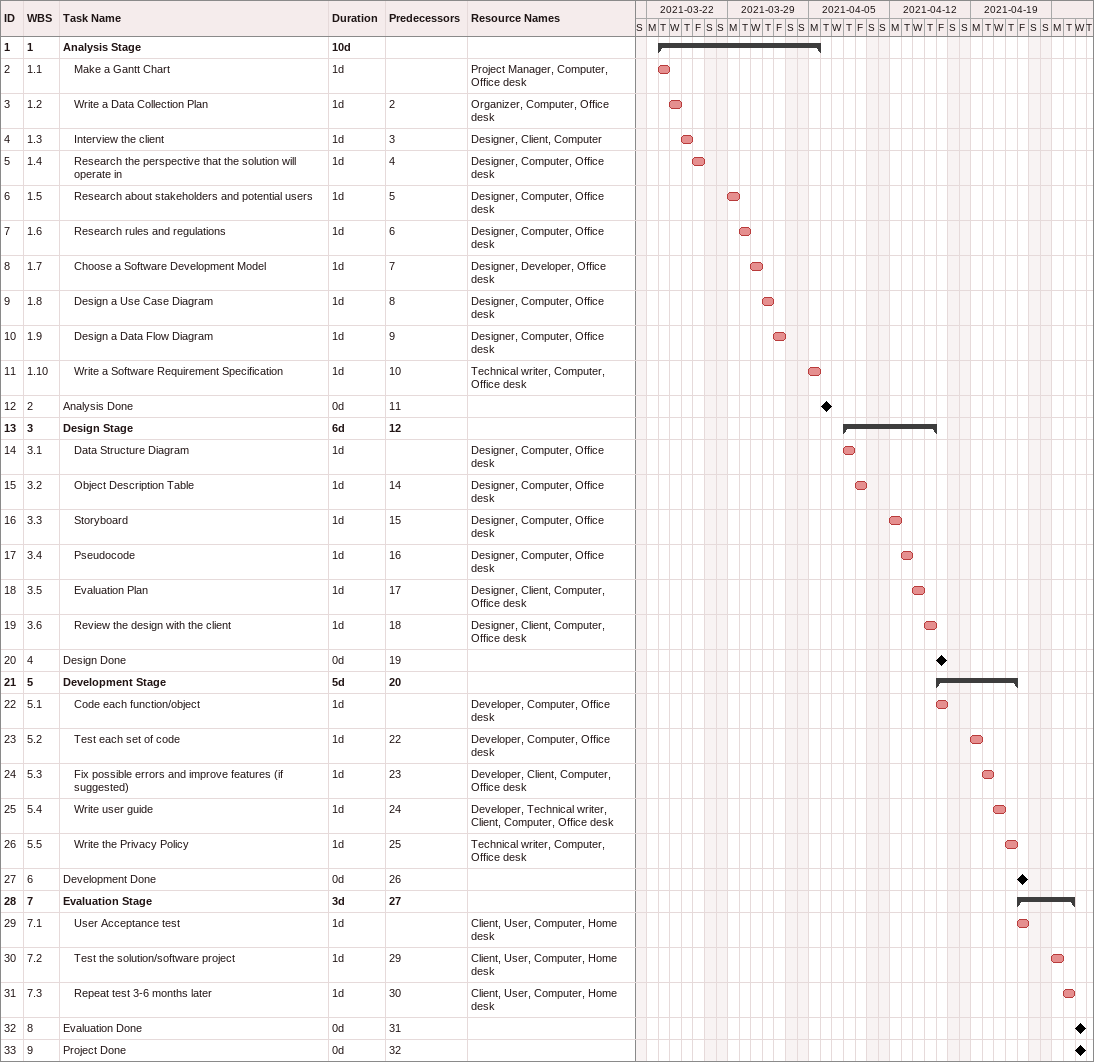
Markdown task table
| ID | WBS | Task | Duration | Start | Finish | Predecessors | Resources |
|---|---|---|---|---|---|---|---|
| 1 | 1 | **Analysis Stage** | 10d | 2021-03-23 | 2021-04-05 |  |  |
| 2 | 1.1 | Make a Gantt Chart | 1d | 2021-03-23 | 2021-03-23 |  | Project Manager, Computer, Office desk |
| 3 | 1.2 | Write a Data Collection Plan | 1d | 2021-03-24 | 2021-03-24 | 2 | Organizer, Computer, Office desk |
| 4 | 1.3 | Interview the client | 1d | 2021-03-25 | 2021-03-25 | 3 | Designer, Client, Computer |
| 5 | 1.4 | Research the perspective that the solution will operate in | 1d | 2021-03-26 | 2021-03-26 | 4 | Designer, Computer, Office desk |
| 6 | 1.5 | Research about stakeholders and potential users | 1d | 2021-03-29 | 2021-03-29 | 5 | Designer, Computer, Office desk |
| 7 | 1.6 | Research rules and regulations | 1d | 2021-03-30 | 2021-03-30 | 6 | Designer, Computer, Office desk |
| 8 | 1.7 | Choose a Software Development Model | 1d | 2021-03-31 | 2021-03-31 | 7 | Designer, Developer, Office desk |
| 9 | 1.8 | Design a Use Case Diagram | 1d | 2021-04-01 | 2021-04-01 | 8 | Designer, Computer, Office desk |
| 10 | 1.9 | Design a Data Flow Diagram | 1d | 2021-04-02 | 2021-04-02 | 9 | Designer, Computer, Office desk |
| 11 | 1.10 | Write a Software Requirement Specification | 1d | 2021-04-05 | 2021-04-05 | 10 | Technical writer, Computer, Office desk |
| 12 | 2 | Analysis Done | 0d | 2021-04-06 | 2021-04-06 | 11 |  |
| 13 | 3 | **Design Stage** | 6d | 2021-04-08 | 2021-04-15 | 12 |  |
| 14 | 3.1 | Data Structure Diagram | 1d | 2021-04-08 | 2021-04-08 |  | Designer, Computer, Office desk |
| 15 | 3.2 | Object Description Table | 1d | 2021-04-09 | 2021-04-09 | 14 | Designer, Computer, Office desk |
| 16 | 3.3 | Storyboard | 1d | 2021-04-12 | 2021-04-12 | 15 | Designer, Computer, Office desk |
| 17 | 3.4 | Pseudocode | 1d | 2021-04-13 | 2021-04-13 | 16 | Designer, Computer, Office desk |
| 18 | 3.5 | Evaluation Plan | 1d | 2021-04-14 | 2021-04-14 | 17 | Designer, Client, Computer, Office desk |
| 19 | 3.6 | Review the design with the client | 1d | 2021-04-15 | 2021-04-15 | 18 | Designer, Client, Computer, Office desk |
| 20 | 4 | Design Done | 0d | 2021-04-16 | 2021-04-16 | 19 |  |
| 21 | 5 | **Development Stage** | 5d | 2021-04-16 | 2021-04-22 | 20 |  |
| 22 | 5.1 | Code each function/object | 1d | 2021-04-16 | 2021-04-16 |  | Developer, Computer, Office desk |
| 23 | 5.2 | Test each set of code | 1d | 2021-04-19 | 2021-04-19 | 22 | Developer, Computer, Office desk |
| 24 | 5.3 | Fix possible errors and improve features (if suggested) | 1d | 2021-04-20 | 2021-04-20 | 23 | Developer, Client, Computer, Office desk |
| 25 | 5.4 | Write user guide | 1d | 2021-04-21 | 2021-04-21 | 24 | Developer, Technical writer, Client, Computer, Office desk |
| 26 | 5.5 | Write the Privacy Policy | 1d | 2021-04-22 | 2021-04-22 | 25 | Technical writer, Computer, Office desk |
| 27 | 6 | Development Done | 0d | 2021-04-23 | 2021-04-23 | 26 |  |
| 28 | 7 | **Evaluation Stage** | 3d | 2021-04-23 | 2021-04-27 | 27 |  |
| 29 | 7.1 | User Acceptance test | 1d | 2021-04-23 | 2021-04-23 |  | Client, User, Computer, Home desk |
| 30 | 7.2 | Test the solution/software project | 1d | 2021-04-26 | 2021-04-26 | 29 | Client, User, Computer, Home desk |
| 31 | 7.3 | Repeat test 3-6 months later | 1d | 2021-04-27 | 2021-04-27 | 30 | Client, User, Computer, Home desk |
| 32 | 8 | Evaluation Done | 0d | 2021-04-28 | 2021-04-28 | 31 |  |
| 33 | 9 | Project Done | 0d | 2021-04-28 | 2021-04-28 | 32 |  |
